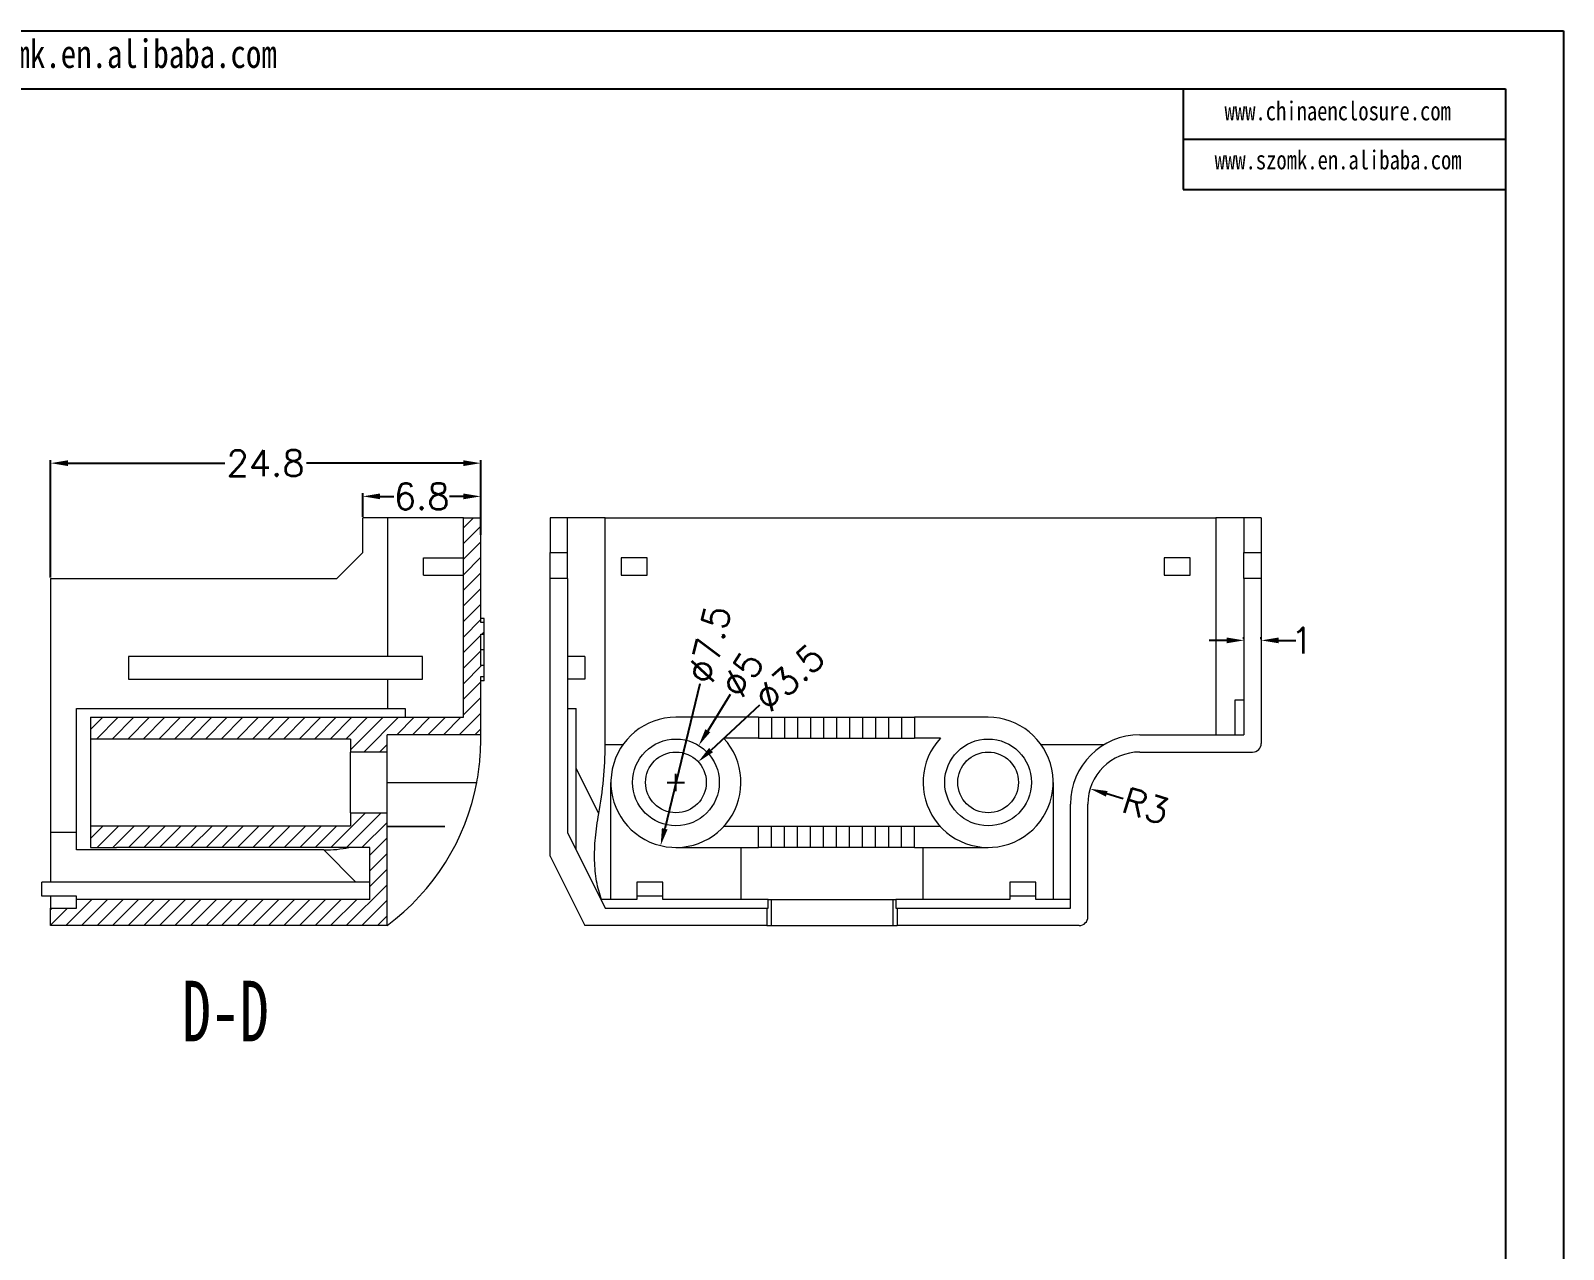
# Model space of a CAD drawing. Header units: inches. Extents: x 1287 to 2841, y 536 to 880.
# Drawn here: x 2752.2 to 2840.6, y 606.2 to 676.4 of the extents above; entities that cross this region are included whole.
import ezdxf

# ---------------------------------------------------------------- set-up
doc = ezdxf.new("R2010")
doc.units = ezdxf.units.IN
doc.layers.add('文字', color=81, linetype='Continuous')
doc.styles.add('SLDTEXTSTYLE3', font='TXT', dxfattribs={"width": 0.7})
doc.styles.get("Standard").update_dxf_attribs({"font": 'txt', "bigfont": 'gbcbig.shx'})
doc.styles.add('宋体', font='', dxfattribs={"width": 0.8, "height": 3.5})
doc.styles.get('宋体').set_extended_font_data('SimSun')
doc.dimstyles.new('1.5', dxfattribs={"dimtxt": 1.5, "dimasz": 1, "dimexe": 0.18, "dimexo": 0.0625, "dimgap": 0.1, "dimtad": 0, "dimzin": 12, "dimdsep": 46, "dimtxsty": 'Standard', "dimcen": 0.5, "dimclrd": 3, "dimclre": 3, "dimadec": 0, "dimazin": 0, "dimtfac": 1, "dimtofl": 0, "dimtmove": 0, "dimatfit": 3, "dimfxl": 1, "dimtolj": 1, "dimtzin": 0, "dimarcsym": 0})
pattern_1 = [(45, (-1.5932, 0), (-0.4490128, 0.4490128), [])]

# ---------------------------------------------------------------- blocks, each defined once
blk = doc.blocks.new('*D77')
at = {"color": 3, "lineweight": -2}
for p, q in [((2753.395, 644.919), (2753.395, 651.687)), ((2754.395, 651.507), (2763.445, 651.507)), ((2777.195, 651.507), (2768.145, 651.507)), ((2778.195, 648.419), (2778.195, 651.687))]:
    blk.add_line(p, q, dxfattribs=at)
at = {"color": 3}
for points in [[(2754.395, 651.674), (2754.395, 651.34), (2753.395, 651.507)], [(2777.195, 651.674), (2777.195, 651.34), (2778.195, 651.507)]]:
    blk.add_solid(points, dxfattribs=at)
at = {"layer": 'Defpoints', "color": 0}
for p in [(2778.195, 651.507), (2778.195, 648.357), (2753.395, 644.857)]:
    blk.add_point(p, dxfattribs=at)
at = {"color": 0, "insert": (2765.795, 651.507), "char_height": 1.5, "attachment_point": 5}
blk.add_mtext('\\A1;24.8', dxfattribs=at)
blk = doc.blocks.new('*D81')
at = {"color": 3, "lineweight": -2}
blk.add_line((2815.248, 632.152), (2814.292, 632.446), dxfattribs=at)
at = {"color": 3}
blk.add_solid([(2814.341, 632.606), (2814.243, 632.287), (2813.337, 632.741)], dxfattribs=at)
at = {"layer": 'Defpoints', "color": 0}
for p in [(2813.337, 632.741), (2816.203, 631.857)]:
    blk.add_point(p, dxfattribs=at)
at = {"color": 0, "insert": (2816.538, 631.754), "char_height": 1.5, "attachment_point": 5, "rotation": 342.85714}
blk.add_mtext('\\A1;R3', dxfattribs=at)
blk = doc.blocks.new('*D83')
at = {"color": 3, "lineweight": -2}
blk.add_line((2790.828, 638.781), (2788.806, 630.434), dxfattribs=at)
at = {"color": 3}
blk.add_solid([(2788.644, 630.473), (2788.968, 630.395), (2788.571, 629.462)], dxfattribs=at)
at = {"layer": 'Defpoints', "color": 0}
for p in [(2790.336, 636.751), (2788.571, 629.462)]:
    blk.add_point(p, dxfattribs=at)
at = {"color": 0, "insert": (2791.381, 641.065), "char_height": 1.5, "attachment_point": 5, "rotation": 76.38296}
blk.add_mtext('\\A1;∅7.5', dxfattribs=at)
blk = doc.blocks.new('*D84')
at = {"color": 3, "lineweight": -2}
for p, q in [((2792.579, 638.177), (2791.29, 636.086)), ((2788.953, 633.107), (2789.953, 633.107)), ((2789.453, 632.607), (2789.453, 633.607))]:
    blk.add_line(p, q, dxfattribs=at)
at = {"color": 3}
blk.add_solid([(2791.148, 636.174), (2791.432, 635.999), (2790.766, 635.235)], dxfattribs=at)
at = {"layer": 'Defpoints', "color": 0}
for p in [(2790.766, 635.235), (2788.141, 630.979)]:
    blk.add_point(p, dxfattribs=at)
at = {"color": 0, "insert": (2793.288, 639.326), "char_height": 1.5, "attachment_point": 5, "rotation": 58.34371}
blk.add_mtext('\\A1;∅5', dxfattribs=at)
blk = doc.blocks.new('*D85')
at = {"color": 3, "lineweight": -2}
for p, q in [((2794.28, 637.552), (2791.476, 634.97)), ((2788.953, 633.107), (2789.953, 633.107)), ((2789.453, 632.607), (2789.453, 633.607))]:
    blk.add_line(p, q, dxfattribs=at)
at = {"color": 3}
blk.add_solid([(2791.363, 635.092), (2791.589, 634.847), (2790.741, 634.292)], dxfattribs=at)
at = {"layer": 'Defpoints', "color": 0}
for p in [(2790.741, 634.292), (2788.166, 631.921)]:
    blk.add_point(p, dxfattribs=at)
at = {"color": 0, "insert": (2796.009, 639.143), "char_height": 1.5, "attachment_point": 5, "rotation": 42.64221}
blk.add_mtext('\\A1;∅3.5', dxfattribs=at)
blk = doc.blocks.new('*D86')
at = {"color": 3, "lineweight": -2}
for p, q in [((2821.203, 641.292), (2820.203, 641.292)), ((2822.203, 641.354), (2822.203, 641.472)), ((2823.203, 641.354), (2823.203, 641.472)), ((2824.203, 641.292), (2825.203, 641.292))]:
    blk.add_line(p, q, dxfattribs=at)
at = {"color": 3}
for points in [[(2821.203, 641.459), (2821.203, 641.125), (2822.203, 641.292)], [(2824.203, 641.459), (2824.203, 641.125), (2823.203, 641.292)]]:
    blk.add_solid(points, dxfattribs=at)
at = {"layer": 'Defpoints', "color": 0}
for p in [(2822.203, 641.292), (2823.203, 641.292), (2823.203, 641.292)]:
    blk.add_point(p, dxfattribs=at)
at = {"color": 0, "insert": (2825.553, 641.292), "char_height": 1.5, "attachment_point": 5}
blk.add_mtext('\\A1;1', dxfattribs=at)
blk = doc.blocks.new('*D87')
at = {"color": 3, "lineweight": -2}
for p, q in [((2771.395, 648.419), (2771.395, 649.773)), ((2772.395, 649.593), (2773.195, 649.593)), ((2777.195, 649.593), (2776.395, 649.593)), ((2778.195, 647.373), (2778.195, 649.773))]:
    blk.add_line(p, q, dxfattribs=at)
at = {"color": 3}
for points in [[(2772.395, 649.76), (2772.395, 649.427), (2771.395, 649.593)], [(2777.195, 649.76), (2777.195, 649.427), (2778.195, 649.593)]]:
    blk.add_solid(points, dxfattribs=at)
at = {"layer": 'Defpoints', "color": 0}
for p in [(2771.395, 649.593), (2771.395, 648.357), (2778.195, 647.311)]:
    blk.add_point(p, dxfattribs=at)
at = {"color": 0, "insert": (2774.795, 649.593), "char_height": 1.5, "attachment_point": 5}
blk.add_mtext('\\A1;6.8', dxfattribs=at)

msp = doc.modelspace()

# ---------------------------------------------------------------- hatches: boundary and pattern name
at = {"linetype": 'Continuous', "lineweight": 0}
h = msp.add_hatch(dxfattribs=at)
h.set_pattern_fill('ANSI31', color=4, scale=0.2, style=0)
h.set_pattern_definition(pattern_1)
h.paths.add_polyline_path([(2777.195, 636.857), (2755.695, 636.857), (2755.695, 635.607), (2770.695, 635.607), (2770.695, 634.857), (2772.795, 634.857), (2772.795, 635.857), (2778.195, 635.857), (2778.195, 639.214), (2778.395, 639.214), (2778.395, 639.841), (2778.195, 639.841), (2778.195, 641.657), (2778.395, 641.657), (2778.395, 642.325), (2778.195, 642.325), (2778.195, 648.357), (2777.195, 648.357)], flags=0)
h = msp.add_hatch(dxfattribs=at)
h.set_pattern_fill('ANSI31', color=4, scale=0.2, style=0)
h.set_pattern_definition(pattern_1)
h.paths.add_polyline_path([(2771.795, 629.357), (2771.795, 626.357), (2754.895, 626.357), (2754.895, 625.857), (2753.395, 625.857), (2753.395, 624.857), (2772.795, 624.857), (2772.795, 631.357), (2770.695, 631.357), (2770.695, 630.607), (2755.695, 630.607), (2755.695, 629.357), (2757.195, 629.357)], flags=0)

# ---------------------------------------------------------------- linework, layer by layer
for p, q in [((2641.931, 676.436), (2840.62, 676.436)), ((2840.62, 676.436), (2840.62, 535.949)), ((2647.072, 673.091), (2837.275, 673.091)), ((2818.692, 673.091), (2818.692, 667.284)), ((2837.275, 673.091), (2837.275, 539.294)), ((2818.692, 670.188), (2837.275, 670.188)), ((2818.692, 667.284), (2837.275, 667.284))]:
    msp.add_line(p, q)
at = {"color": 7, "linetype": 'Continuous', "lineweight": 15}
for p, q in [((2771.395, 646.357), (2771.395, 648.357)), ((2772.841, 648.357), (2771.395, 648.357)), ((2772.841, 640.357), (2772.841, 648.357)), ((2777.195, 648.357), (2772.841, 648.357)), ((2777.195, 636.857), (2777.195, 648.357)), ((2777.195, 648.357), (2778.195, 648.357)), ((2778.195, 642.325), (2778.195, 648.357)), ((2783.203, 648.357), (2782.203, 648.357)), ((2782.203, 648.357), (2782.203, 646.357)), ((2783.203, 646.357), (2783.203, 648.357)), ((2785.381, 648.357), (2783.203, 648.357)), ((2785.381, 635.284), (2785.381, 648.357)), ((2785.381, 648.357), (2820.585, 648.357)), ((2820.585, 648.357), (2820.585, 635.857)), ((2822.203, 648.357), (2820.585, 648.357)), ((2823.203, 648.357), (2822.203, 648.357)), ((2822.203, 648.357), (2822.203, 646.357)), ((2823.203, 648.357), (2823.203, 646.357)), ((2769.895, 644.857), (2771.395, 646.357)), ((2774.895, 645.057), (2774.895, 646.057)), ((2774.895, 646.057), (2777.195, 646.057)), ((2782.203, 646.357), (2783.203, 646.357)), ((2782.203, 644.857), (2782.203, 646.357)), ((2783.203, 644.857), (2783.203, 646.357)), ((2786.303, 646.057), (2786.303, 645.057)), ((2787.803, 646.057), (2786.303, 646.057)), ((2787.803, 645.057), (2787.803, 646.057)), ((2819.103, 646.057), (2817.603, 646.057)), ((2817.603, 646.057), (2817.603, 645.057)), ((2819.103, 645.057), (2819.103, 646.057)), ((2822.203, 646.357), (2823.203, 646.357)), ((2822.203, 644.857), (2822.203, 646.357)), ((2823.203, 646.357), (2823.203, 644.857)), ((2753.395, 644.857), (2769.895, 644.857)), ((2753.395, 644.857), (2753.395, 630.211)), ((2774.895, 645.057), (2777.195, 645.057)), ((2782.203, 628.857), (2782.203, 644.857)), ((2783.203, 644.857), (2782.203, 644.857)), ((2783.203, 644.857), (2783.203, 630.211)), ((2786.303, 645.057), (2787.803, 645.057)), ((2817.603, 645.057), (2819.103, 645.057)), ((2822.203, 644.857), (2822.203, 635.857)), ((2823.203, 644.857), (2822.203, 644.857)), ((2823.203, 644.857), (2823.203, 635.357)), ((2778.395, 642.547), (2778.195, 642.547)), ((2778.395, 642.325), (2778.195, 642.325)), ((2778.195, 641.657), (2778.395, 641.657)), ((2778.195, 639.841), (2778.195, 641.657)), ((2778.395, 641.657), (2778.395, 642.325)), ((2778.395, 640.746), (2778.195, 640.746)), ((2778.395, 640.644), (2778.395, 640.717)), ((2757.895, 640.357), (2757.895, 639.057)), ((2774.841, 640.357), (2757.895, 640.357)), ((2774.841, 639.057), (2774.841, 640.357)), ((2778.395, 639.841), (2778.195, 639.841)), ((2778.395, 639.214), (2778.395, 639.841)), ((2784.203, 640.357), (2783.203, 640.357)), ((2784.203, 640.357), (2784.203, 639.057)), ((2757.895, 639.057), (2774.841, 639.057)), ((2772.841, 637.357), (2772.841, 639.057)), ((2778.195, 639.214), (2778.395, 639.214)), ((2778.195, 635.857), (2778.195, 639.214)), ((2778.395, 638.965), (2778.195, 638.965)), ((2784.203, 639.057), (2783.203, 639.057)), ((2754.895, 629.211), (2754.895, 637.357)), ((2754.895, 637.357), (2773.841, 637.357)), ((2773.841, 637.357), (2773.841, 636.857)), ((2783.203, 637.357), (2783.703, 637.357)), ((2783.703, 629.211), (2783.703, 637.357)), ((2821.703, 635.857), (2821.703, 637.857)), ((2821.703, 637.857), (2822.203, 637.857)), ((2755.695, 636.857), (2755.695, 635.607)), ((2755.695, 636.857), (2777.195, 636.857)), ((2794.204, 636.857), (2789.453, 636.857)), ((2794.204, 636.857), (2794.204, 635.657)), ((2794.204, 636.857), (2794.954, 636.857)), ((2794.954, 636.857), (2795.704, 636.857)), ((2794.954, 636.857), (2794.954, 635.657)), ((2795.704, 636.857), (2795.704, 635.657)), ((2795.704, 636.857), (2796.454, 636.857)), ((2796.454, 636.857), (2797.204, 636.857)), ((2796.454, 636.857), (2796.454, 635.657)), ((2797.204, 636.857), (2797.954, 636.857)), ((2797.204, 636.857), (2797.204, 635.657)), ((2797.954, 636.857), (2797.954, 635.657)), ((2797.954, 636.857), (2798.704, 636.857)), ((2798.704, 636.857), (2798.704, 635.657)), ((2798.704, 636.857), (2799.454, 636.857)), ((2799.454, 636.857), (2800.204, 636.857)), ((2799.454, 636.857), (2799.454, 635.657)), ((2800.204, 636.857), (2800.204, 635.657)), ((2800.204, 636.857), (2800.954, 636.857)), ((2800.954, 636.857), (2801.704, 636.857)), ((2800.954, 636.857), (2800.954, 635.657)), ((2801.704, 636.857), (2802.454, 636.857)), ((2801.704, 636.857), (2801.704, 635.657)), ((2802.454, 636.857), (2802.454, 635.657)), ((2802.454, 636.857), (2803.204, 636.857)), ((2803.204, 636.857), (2803.204, 635.657)), ((2807.453, 636.857), (2803.204, 636.857)), ((2770.695, 635.607), (2755.695, 635.607)), ((2755.695, 635.607), (2755.695, 630.607)), ((2770.695, 635.607), (2770.695, 634.857)), ((2778.195, 635.857), (2772.795, 635.857)), ((2772.795, 634.857), (2772.795, 635.857)), ((2778.195, 635.273), (2778.195, 635.857)), ((2794.204, 635.657), (2792.203, 635.657)), ((2794.204, 635.657), (2794.954, 635.657)), ((2794.954, 635.657), (2795.704, 635.657)), ((2795.704, 635.657), (2796.454, 635.657)), ((2796.454, 635.657), (2797.204, 635.657)), ((2797.204, 635.657), (2797.954, 635.657)), ((2797.954, 635.657), (2798.704, 635.657)), ((2798.704, 635.657), (2799.454, 635.657)), ((2799.454, 635.657), (2800.204, 635.657)), ((2800.204, 635.657), (2800.954, 635.657)), ((2800.954, 635.657), (2801.704, 635.657)), ((2801.704, 635.657), (2802.454, 635.657)), ((2802.454, 635.657), (2803.204, 635.657)), ((2804.704, 635.657), (2803.204, 635.657)), ((2816.203, 635.857), (2822.203, 635.857)), ((2772.795, 634.857), (2770.695, 634.857)), ((2770.695, 631.357), (2770.695, 634.857)), ((2772.795, 631.357), (2772.795, 634.857)), ((2785.381, 635.284), (2786.4, 635.284)), ((2810.507, 635.284), (2814.141, 635.284)), ((2816.203, 634.857), (2822.703, 634.857)), ((2785.003, 631.308), (2783.703, 633.907)), ((2772.795, 633.107), (2777.969, 633.107)), ((2785.703, 626.357), (2785.703, 633.107)), ((2811.203, 633.107), (2811.203, 626.357)), ((2770.695, 631.357), (2770.695, 630.607)), ((2770.695, 631.357), (2772.795, 631.357)), ((2772.795, 624.857), (2772.795, 631.357)), ((2812.203, 625.857), (2812.203, 631.857)), ((2813.203, 625.357), (2813.203, 631.857)), ((2754.895, 630.211), (2753.395, 630.211)), ((2753.395, 630.211), (2753.395, 627.357)), ((2755.695, 630.607), (2755.695, 629.357)), ((2755.695, 630.607), (2770.695, 630.607)), ((2772.795, 630.557), (2776.134, 630.557)), ((2776.133, 630.557), (2772.795, 630.557)), ((2776.133, 630.557), (2776.134, 630.557)), ((2783.203, 630.211), (2785.381, 625.857)), ((2794.204, 630.557), (2792.203, 630.557)), ((2792.203, 630.557), (2792.203, 630.557)), ((2794.204, 629.357), (2794.204, 630.557)), ((2794.954, 630.557), (2794.204, 630.557)), ((2794.954, 629.357), (2794.954, 630.557)), ((2795.704, 630.557), (2794.954, 630.557)), ((2795.704, 629.357), (2795.704, 630.557)), ((2796.454, 630.557), (2795.704, 630.557)), ((2796.454, 629.357), (2796.454, 630.557)), ((2797.204, 630.557), (2796.454, 630.557)), ((2797.204, 629.357), (2797.204, 630.557)), ((2797.954, 630.557), (2797.204, 630.557)), ((2797.954, 629.357), (2797.954, 630.557)), ((2798.704, 630.557), (2797.954, 630.557)), ((2798.704, 629.357), (2798.704, 630.557)), ((2799.454, 630.557), (2798.704, 630.557)), ((2799.454, 629.357), (2799.454, 630.557)), ((2800.204, 630.557), (2799.454, 630.557)), ((2800.204, 629.357), (2800.204, 630.557)), ((2800.954, 630.557), (2800.204, 630.557)), ((2800.954, 629.357), (2800.954, 630.557)), ((2801.704, 630.557), (2800.954, 630.557)), ((2801.704, 630.557), (2801.704, 629.357)), ((2802.454, 630.557), (2801.704, 630.557)), ((2802.454, 629.357), (2802.454, 630.557)), ((2803.204, 630.557), (2802.454, 630.557)), ((2804.704, 630.557), (2803.204, 630.557)), ((2803.204, 629.357), (2803.204, 630.557)), ((2804.703, 630.557), (2804.703, 630.557)), ((2755.695, 629.357), (2757.195, 629.357)), ((2771.795, 629.357), (2757.195, 629.357)), ((2771.795, 626.357), (2771.795, 629.357)), ((2789.453, 629.357), (2794.204, 629.357)), ((2793.203, 629.357), (2793.203, 626.357)), ((2794.954, 629.357), (2794.204, 629.357)), ((2795.704, 629.357), (2794.954, 629.357)), ((2796.454, 629.357), (2795.704, 629.357)), ((2797.204, 629.357), (2796.454, 629.357)), ((2797.954, 629.357), (2797.204, 629.357)), ((2798.704, 629.357), (2797.954, 629.357)), ((2799.454, 629.357), (2798.704, 629.357)), ((2800.204, 629.357), (2799.454, 629.357)), ((2800.954, 629.357), (2800.204, 629.357)), ((2801.704, 629.357), (2800.954, 629.357)), ((2802.454, 629.357), (2801.704, 629.357)), ((2803.204, 629.357), (2802.454, 629.357)), ((2803.204, 629.357), (2807.453, 629.357)), ((2803.703, 626.357), (2803.703, 629.357)), ((2769.145, 629.211), (2754.895, 629.211)), ((2782.203, 628.857), (2784.203, 624.857)), ((2752.895, 626.557), (2752.895, 627.357)), ((2771.795, 627.357), (2752.895, 627.357)), ((2787.203, 627.357), (2787.203, 626.557)), ((2788.703, 627.357), (2787.203, 627.357)), ((2788.703, 626.557), (2788.703, 627.357)), ((2808.703, 627.357), (2808.703, 626.557)), ((2810.203, 627.357), (2808.703, 627.357)), ((2810.203, 626.557), (2810.203, 627.357)), ((2754.895, 626.557), (2752.895, 626.557)), ((2753.395, 626.557), (2753.395, 625.857)), ((2753.395, 625.857), (2754.895, 625.857)), ((2753.395, 624.857), (2753.395, 625.857)), ((2754.895, 626.357), (2754.895, 626.557)), ((2754.895, 625.857), (2754.895, 626.357)), ((2771.795, 626.357), (2754.895, 626.357)), ((2787.203, 626.357), (2785.131, 626.357)), ((2785.381, 625.857), (2794.703, 625.857)), ((2788.703, 626.557), (2787.203, 626.557)), ((2787.203, 626.557), (2787.203, 626.357)), ((2788.703, 626.357), (2788.703, 626.557)), ((2794.778, 626.357), (2788.703, 626.357)), ((2794.703, 625.857), (2794.703, 624.857)), ((2794.703, 625.857), (2794.778, 625.857)), ((2794.778, 625.857), (2794.778, 626.357)), ((2794.778, 626.357), (2794.953, 626.357)), ((2794.953, 626.357), (2794.953, 624.857)), ((2794.953, 626.357), (2801.953, 626.357)), ((2801.953, 626.357), (2801.953, 624.857)), ((2801.953, 626.357), (2802.128, 626.357)), ((2802.128, 626.357), (2802.128, 625.857)), ((2808.703, 626.357), (2802.128, 626.357)), ((2802.128, 625.857), (2802.203, 625.857)), ((2802.203, 625.857), (2802.203, 624.857)), ((2802.203, 625.857), (2812.203, 625.857)), ((2810.203, 626.557), (2808.703, 626.557)), ((2808.703, 626.557), (2808.703, 626.357)), ((2810.203, 626.357), (2810.203, 626.557)), ((2812.203, 626.357), (2810.203, 626.357)), ((2772.795, 624.857), (2753.395, 624.857)), ((2794.703, 624.857), (2784.203, 624.857)), ((2794.703, 624.857), (2794.953, 624.857)), ((2794.953, 624.857), (2801.953, 624.857)), ((2801.953, 624.857), (2802.203, 624.857)), ((2812.703, 624.857), (2802.203, 624.857))]:
    msp.add_line(p, q, dxfattribs=at)
at = {"color": 8, "linetype": 'Continuous', "lineweight": 15}
msp.add_line((2769.145, 629.211), (2770.999, 627.357), dxfattribs=at)
at = {"color": 7, "linetype": 'Continuous', "lineweight": 15}
for centre, radius in [((2789.453, 633.107), 2.5), ((2807.453, 633.107), 2.5), ((2789.453, 633.107), 1.75), ((2807.453, 633.107), 1.75)]:
    msp.add_circle(centre, radius, dxfattribs=at)
for centre, radius, start, end in [((2789.453, 633.107), 3.75, 90, 42.84364), ((2807.453, 633.107), 3.75, 137.15636, 90), ((2816.203, 631.857), 4, 90, 180), ((2816.203, 631.857), 3, 90, 180), ((2822.703, 635.357), 0.5, 270, 0), ((2764.886, 635.565), 13.312, 306.44898, 349.35989), ((2812.703, 625.357), 0.5, 270, 0)]:
    msp.add_arc(centre, radius, start, end, dxfattribs=at)
for centre, major_axis, ratio, start_param, end_param in [((2779.226, 635.565), (0, 12.312), 0.5, 4.359401, 4.68957), ((2750.362, 652.69), (-22.274, 22.274), 0.333333, 2.819842, 2.931381)]:
    msp.add_ellipse(centre, major_axis=major_axis, ratio=ratio, start_param=start_param, end_param=end_param, dxfattribs=at)
for points, knots in [([(2778.395, 642.339), (2778.395, 642.347), (2778.395, 642.403), (2778.395, 642.47), (2778.395, 642.537), (2778.395, 642.544), (2778.395, 642.547)], [0, 0, 0, 0, 0.046896, 0.364524, 0.682239, 1, 1, 1, 1]), ([(2778.395, 640.746), (2778.395, 640.807), (2778.395, 640.924), (2778.395, 641.092), (2778.395, 641.247), (2778.395, 641.388), (2778.395, 641.514), (2778.395, 641.602), (2778.395, 641.647), (2778.395, 641.657)], [0, 0, 0, 0, 0.0939137, 0.180963, 0.2614179, 0.3350778, 0.402468, 0.4638712, 0.4800228, 0.4800228, 0.4800228, 0.4800228]), ([(2778.395, 639.841), (2778.395, 639.85), (2778.395, 639.895), (2778.395, 639.982), (2778.395, 640.107), (2778.395, 640.247), (2778.395, 640.4), (2778.395, 640.568), (2778.395, 640.685), (2778.395, 640.746)], [0.5191762, 0.5191762, 0.5191762, 0.5191762, 0.5353032, 0.5964319, 0.6639507, 0.7373919, 0.8176718, 0.9053778, 1, 1, 1, 1]), ([(2778.395, 638.965), (2778.395, 638.973), (2778.395, 638.988), (2778.395, 639.079), (2778.395, 639.171), (2778.395, 639.2)], [0, 0, 0, 0, 0.406079, 0.812055, 1, 1, 1, 1]), ([(2777.969, 633.107), (2778.008, 633.314), (2778.041, 633.518), (2778.098, 633.92), (2778.121, 634.119), (2778.156, 634.492), (2778.169, 634.669), (2778.187, 634.996), (2778.192, 635.143), (2778.195, 635.273)], [0, 0, 0, 0, 0.25, 0.25, 0.5, 0.5, 0.75, 0.75, 1, 1, 1, 1]), ([(2785.163, 626.357), (2785.042, 626.684), (2784.948, 627.036), (2784.816, 627.789), (2784.778, 628.196), (2784.755, 629.035), (2784.771, 629.47), (2784.85, 630.368), (2784.915, 630.834), (2785.003, 631.308)], [0, 0, 0, 0, 0.25, 0.25, 0.5, 0.5, 0.75, 0.75, 1, 1, 1, 1])]:
    msp.add_open_spline(points, degree=3, knots=knots, dxfattribs=at)

# ---------------------------------------------------------------- texts
at = {"color": 0, "linetype": 'Continuous', "lineweight": 0, "insert": (2763.476, 621.675), "char_height": 3.5, "attachment_point": 2, "style": 'SLDTEXTSTYLE3'}
msp.add_mtext('D-D', dxfattribs=at)
at = {"layer": '文字', "color": 0, "attachment_point": 1, "style": '宋体'}
for s, insert, char_height, width in [('www.szomk.en.alibaba.com', (2745.081, 675.924), 1.6353, 28.73064), ('www.chinaenclosure.com', (2821.086, 672.356), 1.0902, 19.15376), ('www.szomk.en.alibaba.com', (2820.516, 669.533), 1.0902, 19.15376)]:
    msp.add_mtext(s, dxfattribs=dict(at, insert=insert, char_height=char_height, width=width))

# ---------------------------------------------------------------- dimensions: what is measured, and where the dimension line sits
for base, p1, p2, picture, middle in [((2778.195, 651.507), (2753.395, 644.857), (2778.195, 648.357), '*D77', (2765.795, 651.507)), ((2823.203, 641.292), (2822.203, 641.292), (2823.203, 641.292), '*D86', (2825.553, 641.292))]:
    dim = msp.add_linear_dim(base=base, p1=p1, p2=p2, dimstyle='1.5')
    dim.commit()
    dim.dimension.update_dxf_attribs({"geometry": picture, "text_midpoint": middle, "dimtype": 160})
dim = msp.add_linear_dim(base=(2771.395, 649.593), p1=(2778.195, 647.311), p2=(2771.395, 648.357), dimstyle='1.5')
dim.commit()
dim.dimension.update_dxf_attribs({"geometry": '*D87', "text_midpoint": (2774.795, 649.593)})
dim = msp.add_diameter_dim_2p(p1=(2790.336, 636.751), p2=(2788.571, 629.462), dimstyle='1.5', override={"dimtmove": 1})
dim.commit()
dim.dimension.update_dxf_attribs({"geometry": '*D83', "text_midpoint": (2791.381, 641.065), "dimtype": 163})
for p1, p2, picture, middle in [((2788.141, 630.979), (2790.766, 635.235), '*D84', (2793.288, 639.326)), ((2788.166, 631.921), (2790.741, 634.292), '*D85', (2796.009, 639.143))]:
    dim = msp.add_diameter_dim_2p(p1=p1, p2=p2, dimstyle='1.5')
    dim.commit()
    dim.dimension.update_dxf_attribs({"geometry": picture, "text_midpoint": middle, "dimtype": 163})
dim = msp.add_radius_dim(center=(2816.203, 631.857), mpoint=(2813.337, 632.741), dimstyle='1.5', override={"dimtmove": 1})
dim.commit()
dim.dimension.update_dxf_attribs({"geometry": '*D81', "text_midpoint": (2816.538, 631.754), "dimtype": 164})

doc.saveas('drawing.dxf')
